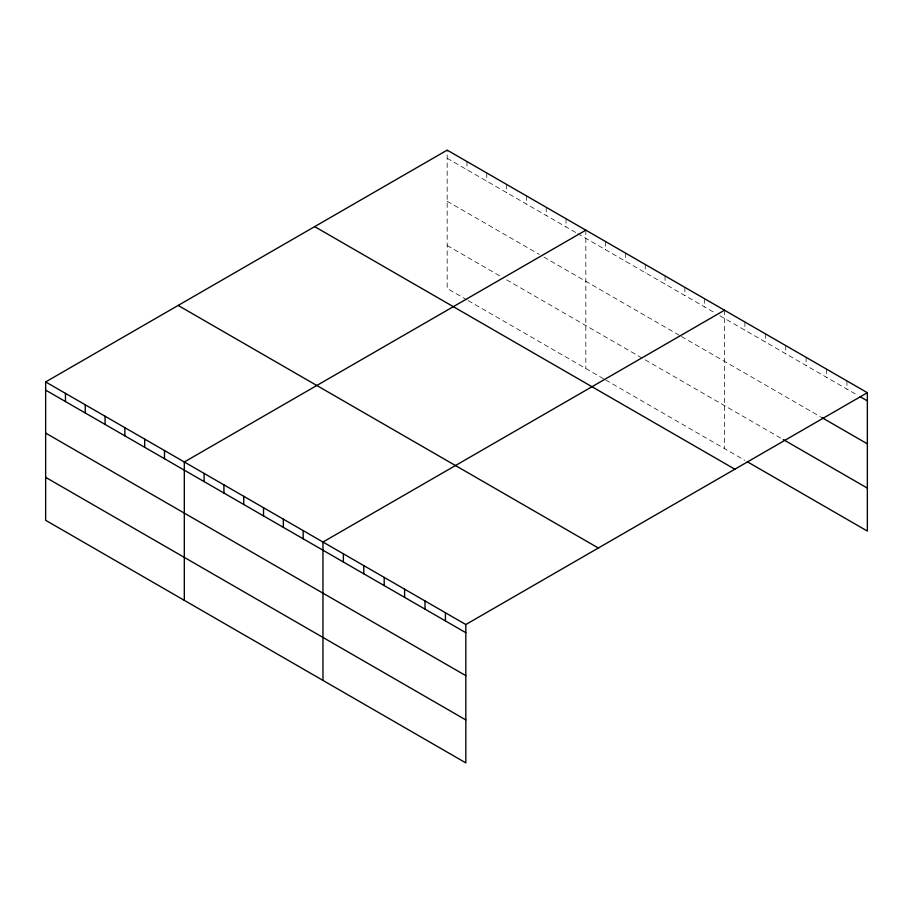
<?xml version="1.0" encoding="UTF-8"?>
<svg xmlns="http://www.w3.org/2000/svg" width="913" height="913" viewBox="0 0 913 913"><rect width="100%" height="100%" fill="white"/><g stroke="black" fill="none" stroke-linecap="round" stroke-linejoin="round"><path stroke-width="0.68" stroke-dasharray="4.57 3.42" d="M447.176 158.291L576.514 232.963M577.678 233.637L715.164 313.022M719.832 315.715L857.741 395.34M447.176 201.259L539.218 254.396M543.886 257.089L680.208 335.801M681.372 336.475L820.525 416.807M447.176 245.517L500.769 276.468M506.601 279.823L642.923 358.535M645.251 359.882L782.11 438.891M466.977 299.921L447.176 288.474L447.176 150.12M468.141 300.582L604.474 379.294M605.639 379.968L744.894 460.369M846.944 380.926L846.944 389.098M826.527 369.137L826.527 377.32M806.122 357.36L806.122 365.531M785.716 345.571L785.716 353.753M765.311 333.793L765.311 341.964M744.894 322.004L744.894 330.186M724.488 310.226L724.488 448.591M704.676 298.791L704.676 306.962M684.876 287.355L684.876 295.527M665.063 275.92L665.063 284.091M645.251 264.485L645.251 272.656M625.451 253.049L625.451 261.221M605.639 241.603L605.639 249.785M585.826 230.167L585.826 368.532M566.026 218.732L566.026 226.915M546.214 207.297L546.214 215.479M526.402 195.861L526.402 204.044M506.601 184.426L506.601 192.609M486.789 172.991L486.789 181.162M466.977 161.555L466.977 169.727"/><path stroke-width="1.37" d="M465.824 675.654L465.824 624.526L45.65 381.931L45.65 520.296L465.824 762.88L465.824 675.654L45.65 433.07M747.302 461.761L867.35 531.069L867.35 392.704L447.176 150.12L45.65 381.931M585.826 230.167L184.312 461.989L184.312 600.355M724.488 310.226L322.962 542.037L322.962 680.402M465.824 624.526L867.35 392.704M860.149 396.721L867.35 400.887M821.734 417.503L867.35 443.844M783.32 439.587L867.35 488.101M314.665 226.618L734.851 469.202M178.149 305.433L598.335 548.017M45.65 390.113L465.824 632.698M45.65 477.339L465.824 719.923M445.418 612.737L445.418 620.92M425.013 600.959L425.013 609.131M404.607 589.17L404.607 597.353M384.19 577.393L384.19 585.564M363.785 565.604L363.785 573.786M343.379 553.826L343.379 561.997M303.162 530.601L303.162 538.784M283.35 519.166L283.35 527.349M263.537 507.731L263.537 515.913M243.737 496.295L243.737 504.478M223.925 484.86L223.925 493.043M204.113 473.425L204.113 481.596M164.5 450.554L164.5 458.725M144.688 439.119L144.688 447.29M124.887 427.683L124.887 435.855M105.075 416.237L105.075 424.419M85.263 404.801L85.263 412.984M65.462 393.366L65.462 401.549"/></g></svg>
